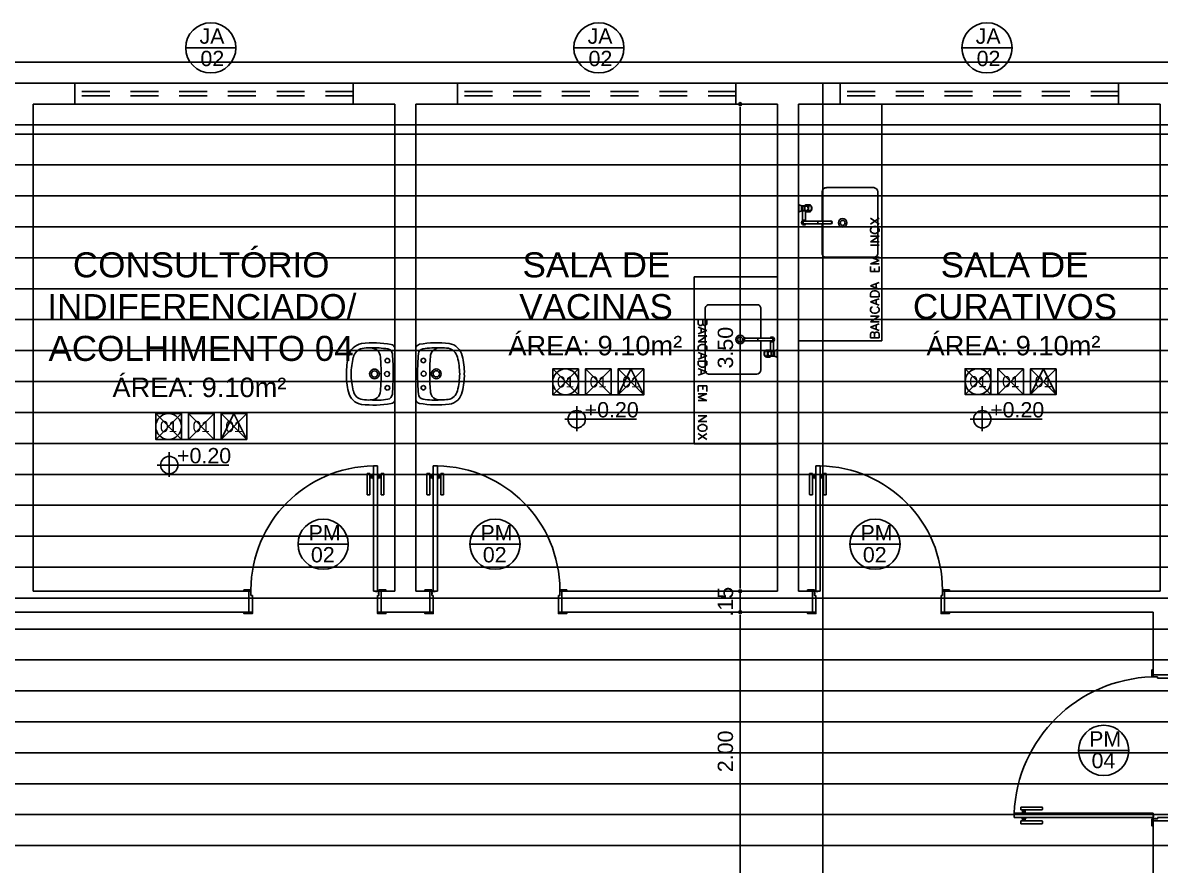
# Model space of a CAD drawing. Header units: millimetres. Extents: x 2125 to 3408, y 1171 to 1686.
# Drawn here: x 3386.1 to 3394.27, y 1529.41 to 1535.47 of the extents above; entities that cross this region are included whole.
import ezdxf
from ezdxf.enums import TextEntityAlignment as Align

# ---------------------------------------------------------------- set-up
doc = ezdxf.new("R2010")
doc.units = ezdxf.units.MM
doc.linetypes.add('CONTORNO_QUADRO_T', pattern=[0.35, 0.2, -0.15])
for name, color, linetype in [('APCOZ', 7, 'Continuous'), ('APCOZ-I', 251, 'Continuous'), ('at_Entity', 7, 'Continuous'), ('cobertura', 1, 'Continuous'), ('cotas', 7, 'Continuous'), ('ESQUADRIA', 3, 'Continuous'), ('ESQUADRIAS', 7, 'Continuous'), ('Esquadrias portas', 7, 'Continuous'), ('JANELA2', 1, 'Continuous'), ('Layout_Equipamentos', 7, 'Continuous'), ('PAREDE', 4, 'Continuous'), ('PAREDES', 4, 'Continuous'), ('RUFO', 3, 'Continuous'), ('TEXTO01', 7, 'Continuous'), ('TEXTO02', 3, 'Continuous'), ('TEXTO03', 2, 'Continuous'), ('TEXTO_ESP_FORRO', 62, 'Continuous'), ('TEXTO_ESP_PAREDES', 10, 'Continuous'), ('TEXTO_ESP_PISO', 150, 'Continuous')]:
    doc.layers.add(name, color=color, linetype=linetype)
doc.styles.add('ARIAL', font='sanss___.ttf')
doc.styles.add('ROMANS', font='arial.ttf')
doc.styles.add('TEXTO1', font='swissko.ttf', dxfattribs={"width": 0.6, "height": 0.1})
doc.dimstyles.new('ESCALA75', dxfattribs={"dimtxt": 0.11, "dimasz": 0.02, "dimexe": 0.02, "dimexo": 0.04, "dimgap": 0.05, "dimtad": 1, "dimzin": 4, "dimdsep": 46, "dimtxsty": 'ROMANS', "dimblk1": 'PPC', "dimblk2": 'PPC', "dimsah": 1, "dimcen": 0.02, "dimclrd": 7, "dimclre": 7, "dimclrt": 3, "dimazin": 1, "dimtfac": 1, "dimtix": 1, "dimtmove": 0, "dimatfit": 3, "dimldrblk": 'PPC', "dimfxl": 0, "dimtolj": 1, "dimtzin": 12, "dimarcsym": 0})
pattern_1 = [(0, (1004.02428, 690.56013), (7e-17, 0.22225), [])]

# ---------------------------------------------------------------- blocks, each defined once
blk = doc.blocks.new('P90_02')
at = {"layer": 'ESQUADRIAS', "color": 3, "linetype": 'Continuous'}
for p, q in [((-0.02, 0.7698), (-0.02, 0.9215)), ((0, 0.9215), (0, 0.7698)), ((0.023, 0.88), (0.023, 0.92)), ((0.057, 0.88), (0.057, 0.92)), ((0.08, 0.9215), (0.08, 0.7698)), ((0.1, 0.7698), (0.1, 0.9215)), ((-0.0035, 0.7668), (-0.0175, 0.7668)), ((0.0835, 0.7668), (0.0975, 0.7668))]:
    blk.add_line(p, q, dxfattribs=at)
at = {"layer": 'ESQUADRIAS', "color": 3}
for p, q in [((0, 0.9215), (-0.02, 0.9215)), ((0, 0.91), (0.023, 0.91)), ((0, 0.9), (0.023, 0.9)), ((0.023, 0.92), (0.025, 0.92)), ((0.057, 0.92), (0.055, 0.92)), ((0.08, 0.91), (0.057, 0.91)), ((0.08, 0.9), (0.057, 0.9)), ((0.08, 0.9215), (0.1, 0.9215)), ((0, 0.89), (0.023, 0.89)), ((0.023, 0.88), (0.025, 0.88)), ((0.057, 0.88), (0.055, 0.88)), ((0.08, 0.89), (0.057, 0.89))]:
    blk.add_line(p, q, dxfattribs=at)
at = {"layer": 'ESQUADRIAS', "color": 2}
for p, q in [((0.025, 0.075), (0.025, 0.975)), ((0.025, 0.975), (0.055, 0.975)), ((0.055, 0.975), (0.055, 0.075)), ((0.055, 0.075), (0.025, 0.075))]:
    blk.add_line(p, q, dxfattribs=at)
at = {"layer": 'ESQUADRIAS'}
for p, q in [((0.0165, 0.0585), (0.0165, 0.0615)), ((0.0315, 0.0735), (0.0285, 0.0735))]:
    blk.add_line(p, q, dxfattribs=at)
at = {"layer": 'ESQUADRIAS', "color": 3}
for points in [[(0.015, 0.085), (-0.035, 0.085), (-0.035, 0.075), (0.015, 0.075)], [(0.985, 0.085), (0.935, 0.085), (0.935, 0.075), (0.985, 0.075)], [(0.025, -0.075), (0, -0.075), (-0.035, -0.075), (-0.035, -0.085), (0.025, -0.085)], [(0.985, -0.075), (0.925, -0.075), (0.925, -0.085), (0.985, -0.085)]]:
    blk.add_lwpolyline(points, close=True, dxfattribs=at)
at = {"layer": 'ESQUADRIAS', "color": 2}
for points in [[(0.025, 0.045), (0.015, 0.045), (0.015, 0.075), (0, 0.075), (0, -0.075), (0.025, -0.075)], [(0.925, 0.045), (0.935, 0.045), (0.935, 0.075), (0.95, 0.075), (0.95, -0.075), (0.925, -0.075)]]:
    blk.add_lwpolyline(points, close=True, dxfattribs=at)
at = {"layer": 'ESQUADRIAS', "color": 1}
for points in [[(0.016, 0.0705, -0.236068), (0.015, 0.0725), (0.015, 0.07), (0.015, 0.05), (0.016, 0.05)], [(0.0195, 0.074, 0.236068), (0.0175, 0.075), (0.02, 0.075), (0.04, 0.075), (0.04, 0.074)]]:
    blk.add_lwpolyline(points, format="xyb", close=True, dxfattribs=at)
at = {"layer": 'ESQUADRIAS'}
for points in [[(0.0173, 0.0625), (0.0165, 0.0615), (0.016, 0.0615)], [(0.0173, 0.0575), (0.0165, 0.0585), (0.016, 0.0585)], [(0.0173, 0.0596), (0.0175, 0.0596), (0.0175, 0.0575), (0.0173, 0.0575), (0.0173, 0.0625), (0.0175, 0.0625), (0.0175, 0.0604), (0.0173, 0.0604)], [(0.0275, 0.0727), (0.0285, 0.0735), (0.0285, 0.074)], [(0.0304, 0.0727), (0.0304, 0.0725), (0.0325, 0.0725), (0.0325, 0.0727), (0.0275, 0.0727), (0.0275, 0.0725), (0.0296, 0.0725), (0.0296, 0.0727)], [(0.0325, 0.0727), (0.0315, 0.0735), (0.0315, 0.074)]]:
    blk.add_lwpolyline(points, dxfattribs=at)
at = {"layer": 'ESQUADRIAS', "color": 1}
blk.add_circle((0.0175, 0.0725), 0.0025, dxfattribs=at)
at = {"layer": 'ESQUADRIAS'}
blk.add_arc((0.0429, 0.083), 0.8921, 0.12949, 89.22311, dxfattribs=at)
at = {"layer": 'ESQUADRIAS', "color": 3, "linetype": 'Continuous'}
for centre, start, end in [((-0.017, 0.7698), 180, 260.53768), ((-0.003, 0.7698), 260.53768, 360), ((0.083, 0.7698), 180, 279.46232), ((0.097, 0.7698), 279.46232, 0)]:
    blk.add_arc(centre, 0.003, start, end, dxfattribs=at)
blk = doc.blocks.new('new block2')
at = {"layer": 'ESQUADRIAS', "color": 2}
for p, q in [((-0.09, 1.16), (-0.09, 0.16)), ((-0.09, 1.16), (-0.06, 1.16)), ((-0.06, 0.16), (-0.06, 1.16)), ((-0.09, 0.16), (-0.06, 0.16))]:
    blk.add_line(p, q, dxfattribs=at)
at = {"layer": 'ESQUADRIAS', "color": 3, "linetype": 'Continuous'}
for p, q in [((-0.135, 0.9598), (-0.135, 1.1115)), ((-0.115, 1.1115), (-0.115, 0.9598)), ((-0.092, 1.07), (-0.092, 1.11)), ((-0.058, 1.07), (-0.058, 1.11)), ((-0.035, 1.1115), (-0.035, 0.9598)), ((-0.015, 0.9598), (-0.015, 1.1115)), ((-0.1185, 0.9568), (-0.1325, 0.9568)), ((-0.0315, 0.9568), (-0.0175, 0.9568))]:
    blk.add_line(p, q, dxfattribs=at)
at = {"layer": 'ESQUADRIAS', "color": 3}
for p, q in [((-0.115, 1.1115), (-0.135, 1.1115)), ((-0.115, 1.1), (-0.092, 1.1)), ((-0.115, 1.09), (-0.092, 1.09)), ((-0.115, 1.08), (-0.092, 1.08)), ((-0.092, 1.11), (-0.09, 1.11)), ((-0.092, 1.07), (-0.09, 1.07)), ((-0.058, 1.11), (-0.06, 1.11)), ((-0.058, 1.07), (-0.06, 1.07)), ((-0.035, 1.1), (-0.058, 1.1)), ((-0.035, 1.09), (-0.058, 1.09)), ((-0.035, 1.08), (-0.058, 1.08)), ((-0.035, 1.1115), (-0.015, 1.1115))]:
    blk.add_line(p, q, dxfattribs=at)
at = {"layer": 'ESQUADRIAS'}
for p, q in [((-0.0665, 0.1585), (-0.0635, 0.1585)), ((-0.0515, 0.1435), (-0.0515, 0.1465))]:
    blk.add_line(p, q, dxfattribs=at)
at = {"layer": 'ESQUADRIAS', "color": 3}
for points in [[(-1.12, 0.17), (-1.07, 0.17), (-1.07, 0.16), (-1.12, 0.16)], [(-0.05, 0.17), (0, 0.17), (0, 0.16), (-0.05, 0.16)], [(-1.12, 0.01), (-1.06, 0.01), (-1.06, 0), (-1.12, 0)], [(-0.06, 0.01), (-0.035, 0.01), (0, 0.01), (0, 0), (-0.06, 0)]]:
    blk.add_lwpolyline(points, close=True, dxfattribs=at)
at = {"layer": 'ESQUADRIAS', "color": 2}
for points in [[(-1.06, 0.13), (-1.07, 0.13), (-1.07, 0.16), (-1.085, 0.16), (-1.085, 0.01), (-1.06, 0.01)], [(-0.06, 0.13), (-0.05, 0.13), (-0.05, 0.16), (-0.035, 0.16), (-0.035, 0.01), (-0.06, 0.01)]]:
    blk.add_lwpolyline(points, close=True, dxfattribs=at)
at = {"layer": 'ESQUADRIAS', "color": 1}
for points in [[(-0.0545, 0.159, -0.236068), (-0.0525, 0.16), (-0.055, 0.16), (-0.075, 0.16), (-0.075, 0.159)], [(-0.051, 0.1555, 0.236068), (-0.05, 0.1575), (-0.05, 0.155), (-0.05, 0.135), (-0.051, 0.135)]]:
    blk.add_lwpolyline(points, format="xyb", close=True, dxfattribs=at)
at = {"layer": 'ESQUADRIAS'}
for points in [[(-0.0675, 0.1577), (-0.0665, 0.1585), (-0.0665, 0.159)], [(-0.0654, 0.1577), (-0.0654, 0.1575), (-0.0675, 0.1575), (-0.0675, 0.1577), (-0.0625, 0.1577), (-0.0625, 0.1575), (-0.0646, 0.1575), (-0.0646, 0.1577)], [(-0.0625, 0.1577), (-0.0635, 0.1585), (-0.0635, 0.159)], [(-0.0523, 0.1446), (-0.0525, 0.1446), (-0.0525, 0.1425), (-0.0523, 0.1425), (-0.0523, 0.1475), (-0.0525, 0.1475), (-0.0525, 0.1454), (-0.0523, 0.1454)], [(-0.0523, 0.1475), (-0.0515, 0.1465), (-0.051, 0.1465)], [(-0.0523, 0.1425), (-0.0515, 0.1435), (-0.051, 0.1435)]]:
    blk.add_lwpolyline(points, dxfattribs=at)
at = {"layer": 'ESQUADRIAS', "color": 1}
blk.add_circle((-0.0525, 0.1575), 0.0025, dxfattribs=at)
at = {"layer": 'ESQUADRIAS', "color": 3, "linetype": 'Continuous'}
for centre, start, end in [((-0.132, 0.9598), 180, 260.53768), ((-0.118, 0.9598), 260.53768, 360), ((-0.032, 0.9598), 180, 279.46232), ((-0.018, 0.9598), 279.46232, 0)]:
    blk.add_arc(centre, 0.003, start, end, dxfattribs=at)
at = {"layer": 'Esquadrias portas'}
blk.add_arc((-0.0469, 0.1373), 1.0236, 92.41211, 178.17437, dxfattribs=at)
blk = doc.blocks.new('PPC')
at = {"color": 2}
blk.add_circle((0, 0), 0.5, dxfattribs=at)
blk = doc.blocks.new('*D1229')
at = {"layer": 'cotas', "color": 7, "lineweight": -2, "transparency": 16777216}
for p, q in [((3391.5191, 1531.231), (3391.2329, 1531.231)), ((3391.2529, 1529.251), (3391.2529, 1531.211)), ((3391.5529, 1529.231), (3391.2329, 1529.231))]:
    blk.add_line(p, q, dxfattribs=at)
at = {"layer": 'DEFPOINTS', "color": 0, "transparency": 16777216}
for p in [(3391.2529, 1531.231), (3391.5591, 1531.231), (3391.7289, 1529.231)]:
    blk.add_point(p, dxfattribs=at)
at = {"layer": 'cotas', "color": 7, "lineweight": -2, "transparency": 16777216, "xscale": 0.02, "yscale": 0.02, "zscale": 0.02}
for p, rotation in [((3391.2529, 1531.231), 90), ((3391.2529, 1529.231), 270)]:
    blk.add_blockref('PPC', p, dxfattribs=dict(at, rotation=rotation))
at = {"layer": 'cotas', "color": 3, "transparency": 16777216, "insert": (3391.1467, 1530.231), "char_height": 0.11, "attachment_point": 5, "rotation": 90, "style": 'ROMANS'}
blk.add_mtext('\\A1;2.00', dxfattribs=at)
blk = doc.blocks.new('*D1230')
at = {"layer": 'cotas', "color": 7, "lineweight": -2, "transparency": 16777216}
for p, q in [((3391.4814, 1531.381), (3391.2329, 1531.381)), ((3391.2529, 1531.401), (3391.2529, 1531.421)), ((3391.2529, 1531.231), (3391.2529, 1531.381)), ((3391.5191, 1531.231), (3391.2329, 1531.231)), ((3391.2529, 1531.211), (3391.2529, 1531.191))]:
    blk.add_line(p, q, dxfattribs=at)
at = {"layer": 'DEFPOINTS', "color": 0, "transparency": 16777216}
for p in [(3391.2529, 1531.381), (3391.5214, 1531.381), (3391.5591, 1531.231)]:
    blk.add_point(p, dxfattribs=at)
at = {"layer": 'cotas', "color": 7, "lineweight": -2, "transparency": 16777216, "xscale": 0.02, "yscale": 0.02, "zscale": 0.02}
for p, rotation in [((3391.2529, 1531.381), 270), ((3391.2529, 1531.231), 90)]:
    blk.add_blockref('PPC', p, dxfattribs=dict(at, rotation=rotation))
at = {"layer": 'cotas', "color": 3, "transparency": 16777216, "insert": (3391.1467, 1531.306), "char_height": 0.11, "attachment_point": 5, "rotation": 90, "style": 'ROMANS'}
blk.add_mtext('\\A1;.15', dxfattribs=at)
blk = doc.blocks.new('*D1231')
at = {"layer": 'cotas', "color": 7, "lineweight": -2, "transparency": 16777216}
for p, q in [((3391.4814, 1534.881), (3391.2329, 1534.881)), ((3391.2529, 1531.401), (3391.2529, 1534.861)), ((3391.4814, 1531.381), (3391.2329, 1531.381))]:
    blk.add_line(p, q, dxfattribs=at)
at = {"layer": 'DEFPOINTS', "color": 0, "transparency": 16777216}
for p in [(3391.2529, 1534.881), (3391.5214, 1534.881), (3391.5214, 1531.381)]:
    blk.add_point(p, dxfattribs=at)
at = {"layer": 'cotas', "color": 7, "lineweight": -2, "transparency": 16777216, "xscale": 0.02, "yscale": 0.02, "zscale": 0.02}
for p, rotation in [((3391.2529, 1534.881), 90), ((3391.2529, 1531.381), 270)]:
    blk.add_blockref('PPC', p, dxfattribs=dict(at, rotation=rotation))
at = {"layer": 'cotas', "color": 3, "transparency": 16777216, "insert": (3391.1467, 1533.131), "char_height": 0.11, "attachment_point": 5, "rotation": 90, "style": 'ROMANS'}
blk.add_mtext('\\A1;3.50', dxfattribs=at)
blk = doc.blocks.new('new block12')
at = {"layer": 'at_Entity', "color": 0}
for p, q in [((-0.1904, 0), (0, 0)), ((-0.1143, 0.055), (-0.1079, 0.0656)), ((-0.1079, 0.0423), (-0.1143, 0.055)), ((-0.1079, 0.0656), (-0.0973, 0.0719)), ((-0.0973, 0.036), (-0.1079, 0.0423)), ((-0.0973, 0.0719), (-0.0846, 0.0656)), ((-0.0846, 0.0423), (-0.0973, 0.036)), ((-0.0846, 0.0656), (-0.0804, 0.055)), ((-0.0804, 0.055), (-0.0846, 0.0423)), ((-0.0635, 0), (0.1248, 0)), ((0, 0), (0.1926, 0)), ((0.0825, 0.055), (0.0868, 0.0656)), ((0.0868, 0.0423), (0.0825, 0.055)), ((0.0868, 0.0656), (0.0995, 0.0719)), ((0.0995, 0.036), (0.0868, 0.0423)), ((0.0995, 0.0719), (0.11, 0.0656)), ((0.11, 0.0423), (0.0995, 0.036)), ((0.11, 0.0656), (0.1164, 0.055)), ((0.1164, 0.055), (0.11, 0.0423))]:
    blk.add_line(p, q, dxfattribs=at)
for centre, radius, start, end in [((-0.1037, 0.2192), 0.1175, 102.51398, 169.94425), ((-0.0119, -0.1249), 0.4735, 88.69805, 104.42194), ((0.0099, -0.1255), 0.4741, 75.63679, 91.34148), ((0.1075, 0.2249), 0.1107, 7.71962, 79.59246), ((-0.1021, 0.2163), 0.0847, 102.94607, 167.28087), ((0.0138, -0.2613), 0.5766, 91.35244, 103.5038), ((-0.0133, -0.2572), 0.5725, 76.4579, 88.69664), ((0.1052, 0.222), 0.0784, 8.41938, 78.38368), ((0.5296, 0.1532), 0.7539, 173.41338, 189.69292), ((0.4249, 0.1494), 0.6136, 177.32306, 189.24154), ((0.1228, 0.188), 0.311, 171.32208, 181.82646), ((-0.1166, 0.1739), 0.0716, 176.60246, 219.59969), ((-0.0011, 0.1471), 0.0349, 150.00315, 209.99685), ((-0.0011, 0.1471), 0.0349, 90, 149.99293), ((-0.0011, 0.1471), 0.0222, 90, 180), ((-0.0011, 0.1471), 0.0349, 29.99676, 89.99928), ((-0.0011, 0.1471), 0.0222, 360, 90), ((-0.0011, 0.1471), 0.0349, 330.00315, 29.99685), ((0.1078, 0.1732), 0.0781, 324.65246, 2.83944), ((-0.2623, 0.1317), 0.4504, 349.78202, 5.79718), ((-0.1329, 0.1882), 0.3189, 357.99462, 8.16964), ((-0.5309, 0.1535), 0.7531, 350.27914, 6.57653), ((-0.1209, 0.1714), 0.0667, 220.34381, 269.44866), ((0.0021, 1.5743), 1.4748, 265.18956, 269.93912), ((-0.0011, 0.1471), 0.0349, 209.99676, 269.99928), ((-0.0011, 0.1471), 0.0222, 180, 270), ((-0.0011, 0.1471), 0.0222, 270.00968, 360), ((-0.0011, 0.1471), 0.0349, 270, 329.99293), ((-0.001, 1.4521), 1.3526, 270.02076, 275.09507), ((0.1226, 0.1679), 0.0631, 266.77318, 320.7547), ((-0.1647, 0.0446), 0.0522, 200.54167, 238.93005), ((-0.1427, 0.0567), 0.0385, 188.75581, 265.61268), ((-0.0074, 1.7284), 1.7156, 265.3753, 270.21026), ((-0.0011, 0.0561), 0.018, 150.01278, 209.98722), ((-0.0011, 0.0561), 0.018, 90, 150.03984), ((-0.0011, 0.0561), 0.018, 210.01908, 270.03665), ((-0.001, 0.0561), 0.018, 30.01908, 90.03665), ((-0.0011, 0.0561), 0.018, 270, 330.03984), ((-0.0011, 1.8918), 1.879, 270, 274.41438), ((-0.0011, 0.0561), 0.018, 330.01278, 29.98722), ((0.1414, 0.0585), 0.0402, 273.11398, 350.39284), ((0.1736, 0.034), 0.0386, 297.86727, 348.56925)]:
    blk.add_arc(centre, radius, start, end, dxfattribs=at)
blk = doc.blocks.new('Esp_Pis_Par_For_Esc100')
at = {"layer": 'DEFPOINTS'}
for p, q in [((0, 0.37), (0.37, 0)), ((0.37, 0.37), (0, 0)), ((0.47, 0.37), (0.84, 0)), ((0.84, 0.37), (0.47, 0)), ((0.94, 0.37), (1.31, 0)), ((1.31, 0.37), (0.94, 0)), ((0.47, 0), (0.37, 0)), ((0.94, 0), (0.84, 0))]:
    blk.add_line(p, q, dxfattribs=at)
for points in [[(0.37, 0.37), (0.37, 0), (0, 0), (0, 0.37)], [(1.31, 0.37), (1.31, 0), (0.94, 0), (0.94, 0.37)]]:
    blk.add_lwpolyline(points, close=True, dxfattribs=at)
at = {"layer": 'TEXTO_ESP_FORRO'}
blk.add_lwpolyline([(0.94, 0), (1.125, 0.37), (1.31, 0)], close=True, dxfattribs=at)
at = {"layer": 'TEXTO_ESP_PAREDES'}
blk.add_lwpolyline([(0.84, 0.37), (0.84, 0), (0.47, 0), (0.47, 0.37)], close=True, dxfattribs=at)
at = {"layer": 'TEXTO_ESP_PISO'}
blk.add_circle((0.185, 0.185), 0.185, dxfattribs=at)
at = {"layer": 'TEXTO_ESP_FORRO', "color": 3, "linetype": 'ByBlock', "style": 'ARIAL', "text_generation_flag": 6}
blk.add_attdef('FOR', text='', height=0.16, rotation=180, dxfattribs=at).set_placement((1.125, 0.185), align=Align.MIDDLE_CENTER)
at = {"layer": 'TEXTO_ESP_PAREDES', "color": 3, "linetype": 'ByBlock', "ltscale": 0.0001, "style": 'ARIAL', "text_generation_flag": 6}
blk.add_attdef('PAR', text='', height=0.16, rotation=180, dxfattribs=at).set_placement((0.655, 0.185), align=Align.MIDDLE_CENTER)
at = {"layer": 'TEXTO_ESP_PISO', "color": 3, "linetype": 'ByBlock', "style": 'ARIAL', "text_generation_flag": 6}
blk.add_attdef('PIS', text='', height=0.16, rotation=180, dxfattribs=at).set_placement((0.185, 0.185), align=Align.MIDDLE_CENTER)
blk = doc.blocks.new('new block25')
blk.add_line((0, 0), (-0.5989, 0))
at = {"layer": 'APCOZ'}
for p, q in [((-0.0548, -0.4411), (-0.2258, -0.4411)), ((-0.0548, -0.4611), (-0.2258, -0.4611)), ((-0.0507, -0.4651), (-0.0507, -0.5299)), ((-0.0307, -0.4651), (-0.0307, -0.535)), ((-0.0798, -0.5276), (-0.0582, -0.5276)), ((-0.0215, -0.5702), (-0.0457, -0.5702)), ((-0.0215, -0.535), (-0.0307, -0.535)), ((-0.0215, -0.535), (0, -0.5242)), ((-0.0215, -0.5702), (0, -0.5809)), ((-0.0798, -0.5776), (-0.0582, -0.5776))]:
    blk.add_line(p, q, dxfattribs=at)
at = {"layer": 'APCOZ', "linetype": 'Continuous'}
for points in [[(-0.0802, -0.5276, 0), (-0.0834, -0.5281, 0), (-0.0865, -0.5294, 0), (-0.0893, -0.5315, 0), (-0.0918, -0.5343, 0), (-0.094, -0.5377, 0), (-0.0956, -0.5416, 0), (-0.0968, -0.5458, 0), (-0.0973, -0.5503, 0), (-0.0973, -0.5548, 0), (-0.0968, -0.5593, 0), (-0.0956, -0.5635, 0), (-0.094, -0.5674, 0), (-0.0918, -0.5708, 0), (-0.0893, -0.5736, 0), (-0.0865, -0.5757, 0), (-0.0834, -0.577, 0), (-0.0802, -0.5776, 0)], [(-0.0507, -0.5299, 0), (-0.0522, -0.5291, 0), (-0.0536, -0.5284, 0), (-0.0551, -0.5279, 0), (-0.0566, -0.5277, 0), (-0.0582, -0.5276, 0)], [(-0.0582, -0.5776, 0), (-0.0554, -0.5773, 0), (-0.0527, -0.5763, 0), (-0.0501, -0.5748, 0), (-0.0478, -0.5727, 0), (-0.0457, -0.5702, 0)]]:
    blk.add_polyline3d(points, dxfattribs=at)
at = {"layer": 'APCOZ'}
for centre, radius, start, end in [((-0.2307, -0.4511), 0.0112, 63.72082, 296.27918), ((-0.0407, -0.4511), 0.0173, 125.4187, 144.58128), ((-0.0407, -0.4511), 0.0173, 215.41872, 234.5813), ((-0.0407, -0.4511), 0.0173, 54.5813, 125.4187), ((-0.0407, -0.4511), 0.0173, 305.4187, 54.5813)]:
    blk.add_arc(centre, radius, start, end, dxfattribs=at)
at = {"layer": 'APCOZ-I'}
for p, q in [((-0.0371, -0.4411), (-0.0548, -0.4411)), ((-0.0371, -0.4611), (-0.0548, -0.4611)), ((-0.066, -0.5369), (-0.0446, -0.5369)), ((-0.066, -0.5682), (-0.0446, -0.5682)), ((-0.0307, -0.535), (-0.0457, -0.535)), ((-0.0215, -0.5702), (-0.0215, -0.535))]:
    blk.add_line(p, q, dxfattribs=at)
at = {"layer": 'APCOZ-I', "linetype": 'Continuous'}
for points in [[(-0.0834, -0.572, 0), (-0.0812, -0.5716, 0), (-0.0792, -0.5705, 0), (-0.0773, -0.5685, 0), (-0.0756, -0.566, 0), (-0.0743, -0.5629, 0), (-0.0734, -0.5593, 0), (-0.0728, -0.5555, 0), (-0.0727, -0.5516, 0), (-0.073, -0.5477, 0), (-0.0738, -0.544, 0), (-0.0749, -0.5406, 0), (-0.0764, -0.5378, 0), (-0.0782, -0.5355, 0), (-0.0802, -0.534, 0), (-0.0823, -0.5332, 0), (-0.0845, -0.5332, 0), (-0.0866, -0.534, 0), (-0.0886, -0.5355, 0), (-0.0903, -0.5378, 0), (-0.0918, -0.5406, 0), (-0.093, -0.544, 0), (-0.0937, -0.5477, 0), (-0.0941, -0.5516, 0), (-0.0939, -0.5555, 0), (-0.0934, -0.5593, 0), (-0.0925, -0.5629, 0), (-0.0911, -0.566, 0), (-0.0895, -0.5685, 0), (-0.0876, -0.5705, 0), (-0.0855, -0.5716, 0), (-0.0834, -0.572, 0)], [(-0.0802, -0.5776, 0), (-0.0772, -0.5773, 0), (-0.0742, -0.5763, 0), (-0.0714, -0.5746, 0), (-0.0688, -0.5722, 0), (-0.0666, -0.5692, 0)], [(-0.0666, -0.5359, 0), (-0.0688, -0.533, 0), (-0.0712, -0.5307, 0), (-0.0739, -0.529, 0), (-0.0768, -0.5279, 0), (-0.0798, -0.5276, 0)], [(-0.0457, -0.535, 0), (-0.0466, -0.5338, 0), (-0.0475, -0.5326, 0), (-0.0486, -0.5316, 0), (-0.0496, -0.5307, 0), (-0.0507, -0.5299, 0)], [(-0.0449, -0.5361, 0), (-0.045, -0.5359, 0), (-0.0452, -0.5357, 0), (-0.0453, -0.5354, 0), (-0.0455, -0.5352, 0), (-0.0457, -0.535, 0)], [(-0.0457, -0.5702, 0), (-0.0455, -0.5699, 0), (-0.0453, -0.5697, 0), (-0.0452, -0.5695, 0), (-0.045, -0.5692, 0), (-0.0449, -0.569, 0)]]:
    blk.add_polyline3d(points, dxfattribs=at)
at = {"layer": 'APCOZ-I'}
for centre, radius, start, end in [((-0.2307, -0.4511), 0.01, 90, 270), ((-0.1643, -0.4511), 0.0233, 334.55551, 25.44449), ((-0.0407, -0.4511), 0.0173, 234.5813, 305.4187), ((-0.0407, -0.4511), 0.0126, 232.25181, 127.74819), ((-0.0582, -0.4511), 0.0233, 334.55551, 25.44449), ((-0.0364, -0.5526), 0.0335, 153.97489, 206.02511), ((-0.0683, -0.537), 0.002, 333.97489, 32.15591), ((-0.0683, -0.5681), 0.002, 327.84409, 26.02511), ((0.0082, -0.5526), 0.0549, 164.31395, 195.68605), ((-0.0466, -0.5372), 0.002, 344.31395, 31.56748), ((-0.0466, -0.5679), 0.002, 328.43251, 15.68606), ((0.0495, -0.5526), 0.0816, 167.53823, 192.46177), ((0.2752, -0.5526), 0.2786, 174.37523, 185.62477)]:
    blk.add_arc(centre, radius, start, end, dxfattribs=at)
at = {"layer": 'at_Entity', "color": 0}
for p, q in [((-0.5989, -1.2), (-0.5989, 0)), ((-0.5206, -0.671), (-0.5206, -0.2308)), ((-0.4909, -0.2012), (-0.1502, -0.2012)), ((-0.1206, -0.4411), (-0.1206, -0.2308)), ((-0.57, -0.3361), (-0.57, -0.3085)), ((-0.57, -0.3085), (-0.5086, -0.3085)), ((-0.5383, -0.3361), (-0.5383, -0.3085)), ((-0.5086, -0.3085), (-0.5086, -0.3361)), ((-0.5679, -0.3445), (-0.57, -0.3361)), ((-0.57, -0.3636), (-0.5086, -0.3868)), ((-0.5086, -0.3868), (-0.57, -0.4101)), ((-0.5637, -0.3488), (-0.5679, -0.3445)), ((-0.5594, -0.3509), (-0.5637, -0.3488)), ((-0.5488, -0.3509), (-0.5594, -0.3509)), ((-0.5446, -0.3488), (-0.5488, -0.3509)), ((-0.5488, -0.372), (-0.5488, -0.4017)), ((-0.5404, -0.3445), (-0.5446, -0.3488)), ((-0.5383, -0.3361), (-0.5404, -0.3445)), ((-0.534, -0.3445), (-0.5383, -0.3361)), ((-0.5319, -0.3488), (-0.534, -0.3445)), ((-0.5256, -0.3509), (-0.5319, -0.3488)), ((-0.5192, -0.3509), (-0.5256, -0.3509)), ((-0.515, -0.3488), (-0.5192, -0.3509)), ((-0.5107, -0.3445), (-0.515, -0.3488)), ((-0.5086, -0.3361), (-0.5107, -0.3445)), ((-0.57, -0.4249), (-0.5086, -0.4249)), ((-0.5086, -0.4249), (-0.57, -0.4673)), ((-0.57, -0.4673), (-0.5086, -0.4673)), ((-0.5467, -0.4884), (-0.5552, -0.4905)), ((-0.5319, -0.4884), (-0.5467, -0.4884)), ((-0.5234, -0.4905), (-0.5319, -0.4884)), ((-0.1206, -0.671), (-0.1206, -0.4611)), ((-0.5679, -0.499), (-0.57, -0.5053)), ((-0.57, -0.5053), (-0.57, -0.518)), ((-0.57, -0.518), (-0.5679, -0.5244)), ((-0.57, -0.5455), (-0.5086, -0.5688)), ((-0.5086, -0.5688), (-0.57, -0.5921)), ((-0.5615, -0.4948), (-0.5679, -0.499)), ((-0.5679, -0.5244), (-0.5615, -0.5307)), ((-0.5552, -0.4905), (-0.5615, -0.4948)), ((-0.5615, -0.5307), (-0.5552, -0.5328)), ((-0.5488, -0.554), (-0.5488, -0.5836)), ((-0.5171, -0.4948), (-0.5234, -0.4905)), ((-0.5234, -0.5328), (-0.5171, -0.5307)), ((-0.5107, -0.499), (-0.5171, -0.4948)), ((-0.5171, -0.5307), (-0.5107, -0.5244)), ((-0.5086, -0.5053), (-0.5107, -0.499)), ((-0.5107, -0.5244), (-0.5086, -0.518)), ((-0.5086, -0.518), (-0.5086, -0.5053)), ((-0.57, -0.6069), (-0.5086, -0.6069)), ((-0.57, -0.6281), (-0.57, -0.6069)), ((-0.5679, -0.6365), (-0.57, -0.6281)), ((-0.5615, -0.6429), (-0.5679, -0.6365)), ((-0.5552, -0.645), (-0.5615, -0.6429)), ((-0.5467, -0.6492), (-0.5552, -0.645)), ((-0.5319, -0.6492), (-0.5467, -0.6492)), ((-0.5234, -0.645), (-0.5319, -0.6492)), ((-0.5171, -0.6429), (-0.5234, -0.645)), ((-0.5107, -0.6365), (-0.5171, -0.6429)), ((-0.5086, -0.6281), (-0.5107, -0.6365)), ((-0.5086, -0.6069), (-0.5086, -0.6281)), ((-0.57, -0.6598), (-0.5086, -0.6852)), ((-0.5086, -0.6852), (-0.57, -0.7085)), ((-0.5488, -0.6704), (-0.5488, -0.7)), ((-0.4909, -0.7006), (-0.1502, -0.7006)), ((-0.57, -0.7847), (-0.5086, -0.7847)), ((-0.57, -0.7847), (-0.57, -0.8249)), ((-0.5383, -0.7847), (-0.5383, -0.8101)), ((-0.5086, -0.7847), (-0.5086, -0.8249)), ((-0.57, -0.8418), (-0.5086, -0.8418)), ((-0.5086, -0.8418), (-0.57, -0.8651)), ((-0.57, -0.8651), (-0.5086, -0.8905)), ((-0.5086, -0.8905), (-0.57, -0.8905)), ((-0.5086, -0.9751), (-0.57, -0.9751)), ((-0.57, -1.0005), (-0.5086, -1.0005)), ((-0.5086, -1.0005), (-0.57, -1.0407)), ((-0.57, -1.0407), (-0.5086, -1.0407)), ((-0.5467, -1.0619), (-0.5552, -1.0661)), ((-0.5319, -1.0619), (-0.5467, -1.0619)), ((-0.5234, -1.0661), (-0.5319, -1.0619)), ((-0.5679, -1.0746), (-0.57, -1.0809)), ((-0.57, -1.0809), (-0.57, -1.0915)), ((-0.57, -1.0915), (-0.5679, -1.0978)), ((-0.5086, -1.1275), (-0.57, -1.1698)), ((-0.5086, -1.1698), (-0.57, -1.1275)), ((-0.5615, -1.0682), (-0.5679, -1.0746)), ((-0.5679, -1.0978), (-0.5615, -1.1042)), ((-0.5552, -1.0661), (-0.5615, -1.0682)), ((-0.5615, -1.1042), (-0.5552, -1.1063)), ((-0.5552, -1.1063), (-0.5467, -1.1105)), ((-0.5467, -1.1105), (-0.5319, -1.1105)), ((-0.5319, -1.1105), (-0.5234, -1.1063)), ((-0.5171, -1.0682), (-0.5234, -1.0661)), ((-0.5234, -1.1063), (-0.5171, -1.1042)), ((-0.5107, -1.0746), (-0.5171, -1.0682)), ((-0.5171, -1.1042), (-0.5107, -1.0978)), ((-0.5086, -1.0809), (-0.5107, -1.0746)), ((-0.5107, -1.0978), (-0.5086, -1.0915)), ((-0.5086, -1.0915), (-0.5086, -1.0809)), ((0, -1.2), (-0.5989, -1.2))]:
    blk.add_line(p, q, dxfattribs=at)
for centre, radius, start, end in [((-0.4917, -0.2301), 0.0289, 88.51608, 181.48392), ((-0.1478, -0.2284), 0.0273, 354.97241, 95.02759), ((-0.2698, -0.4519), 0.0307, 90, 180), ((-0.2698, -0.4519), 0.0307, 180, 270), ((-0.2698, -0.4519), 0.018, 90, 180), ((-0.2698, -0.4519), 0.018, 180, 270), ((-0.2698, -0.4519), 0.0307, 360, 90), ((-0.2698, -0.4519), 0.018, 360, 90), ((-0.2698, -0.4519), 0.018, 270, 0), ((-0.2698, -0.4519), 0.0307, 270, 0), ((-0.4917, -0.6717), 0.0289, 178.51591, 271.48409), ((-0.1513, -0.6699), 0.0307, 270, 0)]:
    blk.add_arc(centre, radius, start, end, dxfattribs=at)
blk = doc.blocks.new('new block16')
at = {"layer": 'APCOZ'}
for p, q in [((-0.5794, 0.9688), (-0.601, 0.9796)), ((-0.5794, 0.9336), (-0.601, 0.9228)), ((-0.5794, 0.9688), (-0.5553, 0.9688)), ((-0.5794, 0.9336), (-0.5702, 0.9336)), ((-0.5702, 0.8638), (-0.5702, 0.9336)), ((-0.5502, 0.8638), (-0.5502, 0.9285)), ((-0.5212, 0.9762), (-0.5428, 0.9762)), ((-0.5212, 0.9262), (-0.5428, 0.9262)), ((-0.5462, 0.8597), (-0.3752, 0.8597)), ((-0.5462, 0.8397), (-0.3752, 0.8397))]:
    blk.add_line(p, q, dxfattribs=at)
at = {"layer": 'APCOZ', "linetype": 'Continuous'}
for points in [[(-0.5428, 0.9762, 0), (-0.5456, 0.9759, 0), (-0.5483, 0.975, 0), (-0.5508, 0.9734, 0), (-0.5532, 0.9714, 0), (-0.5553, 0.9688, 0)], [(-0.5502, 0.9285, 0), (-0.5488, 0.9277, 0), (-0.5473, 0.927, 0), (-0.5458, 0.9266, 0), (-0.5443, 0.9263, 0), (-0.5428, 0.9262, 0)], [(-0.5207, 0.9262, 0), (-0.5175, 0.9267, 0), (-0.5145, 0.9281, 0), (-0.5117, 0.9302, 0), (-0.5091, 0.933, 0), (-0.507, 0.9363, 0), (-0.5053, 0.9402, 0), (-0.5042, 0.9445, 0), (-0.5036, 0.9489, 0), (-0.5036, 0.9535, 0), (-0.5042, 0.9579, 0), (-0.5053, 0.9622, 0), (-0.507, 0.966, 0), (-0.5091, 0.9694, 0), (-0.5117, 0.9722, 0), (-0.5145, 0.9743, 0), (-0.5175, 0.9757, 0), (-0.5207, 0.9762, 0)]]:
    blk.add_polyline3d(points, dxfattribs=at)
at = {"layer": 'APCOZ'}
for centre, radius, start, end in [((-0.5602, 0.8497), 0.0173, 125.4187, 234.5813), ((-0.5602, 0.8497), 0.0173, 234.5813, 305.4187), ((-0.5602, 0.8497), 0.0173, 35.41872, 54.5813), ((-0.5602, 0.8497), 0.0173, 305.4187, 324.58128), ((-0.3702, 0.8497), 0.0112, 243.72082, 116.27918)]:
    blk.add_arc(centre, radius, start, end, dxfattribs=at)
at = {"layer": 'APCOZ-I'}
for p, q in [((-0.5794, 0.9688), (-0.5794, 0.9336)), ((-0.5702, 0.9336), (-0.5553, 0.9336)), ((-0.5349, 0.9668), (-0.5564, 0.9668)), ((-0.5349, 0.9355), (-0.5564, 0.9355)), ((-0.5638, 0.8597), (-0.5462, 0.8597)), ((-0.5638, 0.8397), (-0.5462, 0.8397)), ((-0.3752, 0.8597), (-0.3702, 0.8597)), ((-0.3752, 0.8397), (-0.3702, 0.8397))]:
    blk.add_line(p, q, dxfattribs=at)
at = {"layer": 'APCOZ-I', "linetype": 'Continuous'}
for points in [[(-0.5553, 0.9688, 0), (-0.5555, 0.9686, 0), (-0.5556, 0.9683, 0), (-0.5558, 0.9681, 0), (-0.5559, 0.9679, 0), (-0.5561, 0.9676, 0)], [(-0.5561, 0.9348, 0), (-0.5559, 0.9345, 0), (-0.5558, 0.9343, 0), (-0.5556, 0.9341, 0), (-0.5555, 0.9338, 0), (-0.5553, 0.9336, 0)], [(-0.5553, 0.9336, 0), (-0.5544, 0.9324, 0), (-0.5534, 0.9313, 0), (-0.5524, 0.9302, 0), (-0.5513, 0.9293, 0), (-0.5502, 0.9285, 0)], [(-0.5207, 0.9762, 0), (-0.5238, 0.9759, 0), (-0.5268, 0.9749, 0), (-0.5296, 0.9732, 0), (-0.5321, 0.9708, 0), (-0.5343, 0.9678, 0)], [(-0.5343, 0.9346, 0), (-0.5322, 0.9317, 0), (-0.5297, 0.9293, 0), (-0.527, 0.9276, 0), (-0.5241, 0.9266, 0), (-0.5212, 0.9262, 0)], [(-0.5176, 0.9707, 0), (-0.5197, 0.9703, 0), (-0.5218, 0.9691, 0), (-0.5237, 0.9672, 0), (-0.5253, 0.9646, 0), (-0.5267, 0.9615, 0), (-0.5276, 0.958, 0), (-0.5281, 0.9541, 0), (-0.5283, 0.9502, 0), (-0.5279, 0.9463, 0), (-0.5272, 0.9426, 0), (-0.526, 0.9393, 0), (-0.5245, 0.9364, 0), (-0.5228, 0.9342, 0), (-0.5208, 0.9326, 0), (-0.5187, 0.9318, 0), (-0.5165, 0.9318, 0), (-0.5144, 0.9326, 0), (-0.5124, 0.9342, 0), (-0.5106, 0.9364, 0), (-0.5091, 0.9393, 0), (-0.508, 0.9426, 0), (-0.5072, 0.9463, 0), (-0.5069, 0.9502, 0), (-0.507, 0.9541, 0), (-0.5076, 0.958, 0), (-0.5085, 0.9615, 0), (-0.5098, 0.9646, 0), (-0.5115, 0.9672, 0), (-0.5134, 0.9691, 0), (-0.5154, 0.9703, 0), (-0.5176, 0.9707, 0)]]:
    blk.add_polyline3d(points, dxfattribs=at)
at = {"layer": 'APCOZ-I'}
for centre, radius, start, end in [((-0.8761, 0.9512), 0.2786, 354.37523, 5.62477), ((-0.6505, 0.9512), 0.0816, 347.53823, 12.46177), ((-0.5544, 0.9666), 0.002, 148.43251, 195.68606), ((-0.5544, 0.9358), 0.002, 164.31395, 211.56748), ((-0.6091, 0.9512), 0.0549, 344.31395, 15.68605), ((-0.5327, 0.9668), 0.002, 147.84409, 206.02511), ((-0.5327, 0.9356), 0.002, 153.97489, 212.15591), ((-0.5645, 0.9512), 0.0335, 333.97489, 26.02511), ((-0.5602, 0.8497), 0.0126, 52.25181, 307.74819), ((-0.5602, 0.8497), 0.0173, 54.5813, 125.4187), ((-0.5428, 0.8497), 0.0233, 154.55551, 205.44449), ((-0.4367, 0.8497), 0.0233, 154.55551, 205.44449), ((-0.3702, 0.8497), 0.01, 270, 90)]:
    blk.add_arc(centre, radius, start, end, dxfattribs=at)
at = {"layer": 'at_Entity', "color": 0}
for p, q in [((0, 0), (0, 1.7)), ((-0.0593, 1.0994), (-0.3978, 1.0994)), ((-0.0296, 0.6296), (-0.0296, 1.0698)), ((-0.0825, 0.8368), (-0.0212, 0.8791)), ((-0.0825, 0.8791), (-0.0212, 0.8368)), ((-0.0677, 0.8177), (-0.0741, 0.8135)), ((-0.0593, 0.8199), (-0.0677, 0.8177)), ((-0.0444, 0.8199), (-0.0593, 0.8199)), ((-0.036, 0.8177), (-0.0444, 0.8199)), ((-0.0296, 0.8135), (-0.036, 0.8177)), ((-0.0804, 0.8072), (-0.0825, 0.8029)), ((-0.0825, 0.8029), (-0.0825, 0.7902)), ((-0.0825, 0.7902), (-0.0804, 0.7839)), ((-0.0825, 0.7098), (-0.0212, 0.7521)), ((-0.0212, 0.7521), (-0.0825, 0.7521)), ((-0.0741, 0.8135), (-0.0804, 0.8072)), ((-0.0804, 0.7839), (-0.0741, 0.7775)), ((-0.0741, 0.7775), (-0.0677, 0.7754)), ((-0.0677, 0.7754), (-0.0593, 0.7712)), ((-0.0593, 0.7712), (-0.0444, 0.7712)), ((-0.0444, 0.7712), (-0.036, 0.7754)), ((-0.036, 0.7754), (-0.0296, 0.7775)), ((-0.0233, 0.8072), (-0.0296, 0.8135)), ((-0.0296, 0.7775), (-0.0233, 0.7839)), ((-0.0212, 0.8029), (-0.0233, 0.8072)), ((-0.0233, 0.7839), (-0.0212, 0.7902)), ((-0.0212, 0.7902), (-0.0212, 0.8029)), ((-0.0212, 0.7098), (-0.0825, 0.7098)), ((-0.0825, 0.6866), (-0.0212, 0.6866)), ((-0.0593, 0.6), (-0.3978, 0.6)), ((-0.0212, 0.5765), (-0.0825, 0.5998)), ((-0.0825, 0.5998), (-0.0212, 0.5998)), ((-0.0825, 0.5511), (-0.0212, 0.5765)), ((-0.0212, 0.5511), (-0.0825, 0.5511)), ((-0.0825, 0.4961), (-0.0825, 0.5342)), ((-0.0212, 0.4961), (-0.0825, 0.4961)), ((-0.0529, 0.4961), (-0.0529, 0.5194)), ((-0.0212, 0.4961), (-0.0212, 0.5342)), ((-0.0825, 0.3945), (-0.0212, 0.4178)), ((-0.0423, 0.3797), (-0.0423, 0.4093)), ((-0.0212, 0.3713), (-0.0825, 0.3945)), ((-0.0825, 0.3374), (-0.0804, 0.3459)), ((-0.0825, 0.3162), (-0.0825, 0.3374)), ((-0.0804, 0.3459), (-0.0741, 0.3522)), ((-0.0741, 0.3522), (-0.0677, 0.3564)), ((-0.0677, 0.3564), (-0.0593, 0.3586)), ((-0.0593, 0.3586), (-0.0444, 0.3586)), ((-0.0444, 0.3586), (-0.036, 0.3564)), ((-0.036, 0.3564), (-0.0296, 0.3522)), ((-0.0296, 0.3522), (-0.0233, 0.3459)), ((-0.0233, 0.3459), (-0.0212, 0.3374)), ((-0.0212, 0.3374), (-0.0212, 0.3162)), ((-0.0212, 0.3162), (-0.0825, 0.3162)), ((-0.0825, 0.2781), (-0.0212, 0.3014)), ((-0.0212, 0.2549), (-0.0825, 0.2781)), ((-0.0423, 0.2633), (-0.0423, 0.293)), ((-0.0804, 0.2337), (-0.0825, 0.2274)), ((-0.0825, 0.2274), (-0.0825, 0.2168)), ((-0.0825, 0.2168), (-0.0804, 0.2104)), ((-0.0825, 0.1364), (-0.0212, 0.1766)), ((-0.0212, 0.1766), (-0.0825, 0.1766)), ((-0.0741, 0.2401), (-0.0804, 0.2337)), ((-0.0804, 0.2104), (-0.0741, 0.2041)), ((-0.0677, 0.2422), (-0.0741, 0.2401)), ((-0.0741, 0.2041), (-0.0677, 0.1999)), ((-0.0677, 0.1999), (-0.0593, 0.1977)), ((-0.0593, 0.1977), (-0.0444, 0.1977)), ((-0.0444, 0.1977), (-0.036, 0.1999)), ((-0.0296, 0.2401), (-0.036, 0.2422)), ((-0.036, 0.1999), (-0.0296, 0.2041)), ((-0.0233, 0.2337), (-0.0296, 0.2401)), ((-0.0296, 0.2041), (-0.0233, 0.2104)), ((-0.0212, 0.2274), (-0.0233, 0.2337)), ((-0.0233, 0.2104), (-0.0212, 0.2168)), ((-0.0212, 0.2168), (-0.0212, 0.2274)), ((-0.0212, 0.1364), (-0.0825, 0.1364)), ((-0.0825, 0.0962), (-0.0212, 0.1216)), ((-0.0212, 0.0729), (-0.0825, 0.0962)), ((-0.0423, 0.0814), (-0.0423, 0.111)), ((0, 0), (-0.601, 0)), ((-0.0825, 0.0454), (-0.0804, 0.056)), ((-0.0825, 0.02), (-0.0825, 0.0454)), ((-0.0212, 0.02), (-0.0825, 0.02)), ((-0.0804, 0.056), (-0.0762, 0.0581)), ((-0.0762, 0.0581), (-0.0719, 0.0602)), ((-0.0719, 0.0602), (-0.0656, 0.0602)), ((-0.0656, 0.0602), (-0.0593, 0.0581)), ((-0.0593, 0.0581), (-0.0571, 0.056)), ((-0.0571, 0.056), (-0.0529, 0.0454)), ((-0.0529, 0.0454), (-0.0508, 0.056)), ((-0.0529, 0.0454), (-0.0529, 0.02)), ((-0.0508, 0.056), (-0.0466, 0.0581)), ((-0.0466, 0.0581), (-0.0423, 0.0602)), ((-0.0423, 0.0602), (-0.0317, 0.0602)), ((-0.0317, 0.0602), (-0.0275, 0.0581)), ((-0.0275, 0.0581), (-0.0233, 0.056)), ((-0.0233, 0.056), (-0.0212, 0.0454)), ((-0.0212, 0.0454), (-0.0212, 0.02))]:
    blk.add_line(p, q, dxfattribs=at)
for centre, radius, start, end in [((-0.3988, 1.0687), 0.0307, 88.10444, 177.94569), ((-0.0604, 1.0687), 0.0308, 2.06244, 87.93756), ((-0.2825, 0.8465), 0.0307, 90, 180), ((-0.2825, 0.8465), 0.0307, 180, 270), ((-0.2825, 0.8465), 0.018, 90, 180), ((-0.2825, 0.8465), 0.018, 180, 270), ((-0.2825, 0.8465), 0.0307, 360, 90), ((-0.2825, 0.8465), 0.018, 360, 90), ((-0.2825, 0.8465), 0.018, 270, 0), ((-0.2825, 0.8465), 0.0307, 270, 0), ((-0.402, 0.6274), 0.0277, 175.32761, 278.62225), ((-0.0569, 0.6272), 0.0273, 264.97241, 5.02759)]:
    blk.add_arc(centre, radius, start, end, dxfattribs=at)
at = {"layer": 'Layout_Equipamentos'}
for p, q in [((-0.4296, 0.8597), (-0.4296, 1.0698)), ((-0.4296, 0.6296), (-0.4296, 0.8397))]:
    blk.add_line(p, q, dxfattribs=at)
blk = doc.blocks.new('new block4')
at = {"layer": 'TEXTO01'}
h = blk.add_hatch(dxfattribs=at)
h.set_pattern_fill('ANGLE', color=256)
h.set_pattern_definition([(0, (-2260.456, -913.906), (0, 6.985), [5.08, -1.905]), (90, (-2260.456, -913.906), (-6.985, 4e-16), [5.08, -1.905])])
h.paths.add_polyline_path([(0, 0), (0, -0.0624, 0.414214), (0.0624, 0)])
h.paths.add_polyline_path([(0, 0), (0, 0.0624, 0.414214), (-0.0624, 0)])
for q in [(0, 0.093), (-0.0862, 0), (0.4292, 0), (0, -0.0852)]:
    blk.add_line((0, 0), q, dxfattribs=at)
blk.add_circle((0, 0), 0.0624, dxfattribs=at)

msp = doc.modelspace()

# ---------------------------------------------------------------- hatches: boundary and pattern name
at = {"layer": 'cobertura'}
h = msp.add_hatch(dxfattribs=at)
h.set_pattern_fill('ANSI31', color=256, scale=0.07, angle=315)
h.set_pattern_definition(pattern_1)
h.paths.add_polyline_path([(3391.8464, 1534.731), (3383.1714, 1534.731), (3383.1714, 1520.231), (3391.4714, 1520.231), (3391.4714, 1527.881), (3391.8464, 1527.881)])
h.paths.add_polyline_path([(3387.5195, 1528.133), (3387.5195, 1526.8831), (3386.8834, 1527.5081)], flags=16)
h.paths.add_polyline_path([(3386.8964, 1527.3675), (3387.6076, 1527.3675), (3387.6076, 1527.6512), (3386.8964, 1527.6512)], flags=24)
h = msp.add_hatch(dxfattribs=at)
h.set_pattern_fill('ANSI31', color=256, scale=0.07, angle=315)
h.set_pattern_definition(pattern_1)
h.paths.add_polyline_path([(3391.8464, 1534.731), (3391.8464, 1527.881), (3401.3214, 1527.881), (3401.3214, 1526.431), (3403.1714, 1526.431), (3403.1714, 1534.731)])
h.paths.add_polyline_path([(3396.7309, 1532.2048), (3397.367, 1531.5798), (3396.7309, 1530.9548)], flags=16)
h.paths.add_polyline_path([(3396.7442, 1531.4671), (3397.1885, 1531.4671), (3397.1885, 1531.7508), (3396.7442, 1531.7508)], flags=8)

# ---------------------------------------------------------------- linework, layer by layer
msp.add_line((3391.8464, 1527.881), (3391.8464, 1534.731))
at = {"layer": 'ESQUADRIA', "linetype": 'CONTORNO_QUADRO_T'}
for p, q in [((3388.4714, 1534.971), (3386.4714, 1534.971)), ((3388.4714, 1534.941), (3386.4714, 1534.941)), ((3391.2214, 1534.971), (3389.2214, 1534.971)), ((3391.2214, 1534.941), (3389.2214, 1534.941)), ((3393.9714, 1534.971), (3391.9714, 1534.971)), ((3393.9714, 1534.941), (3391.9714, 1534.941))]:
    msp.add_line(p, q, dxfattribs=at)
at = {"layer": 'JANELA2', "linetype": 'Continuous'}
for p, q in [((3386.4714, 1535.031), (3386.4714, 1534.881)), ((3388.4714, 1535.031), (3388.4714, 1534.881)), ((3389.2214, 1535.031), (3389.2214, 1534.881)), ((3391.2214, 1535.031), (3391.2214, 1534.881)), ((3391.9714, 1535.031), (3391.9714, 1534.881)), ((3393.9714, 1535.031), (3393.9714, 1534.881))]:
    msp.add_line(p, q, dxfattribs=at)
at = {"layer": 'PAREDE', "linetype": 'Continuous'}
for p, q in [((3400.2214, 1535.031), (3370.1714, 1535.031)), ((3388.7714, 1534.881), (3386.1714, 1534.881)), ((3386.1714, 1534.881), (3386.1714, 1531.381)), ((3388.7714, 1534.881), (3388.7714, 1531.381)), ((3391.5214, 1534.881), (3388.9214, 1534.881)), ((3388.9214, 1534.881), (3388.9214, 1531.381)), ((3391.5214, 1534.881), (3391.5214, 1531.381)), ((3394.2714, 1534.881), (3391.6714, 1534.881)), ((3391.6714, 1534.881), (3391.6714, 1531.381)), ((3394.2714, 1534.881), (3394.2714, 1531.381)), ((3387.6864, 1531.381), (3386.1714, 1531.381)), ((3388.7714, 1531.381), (3388.7064, 1531.381)), ((3388.9864, 1531.381), (3388.9214, 1531.381)), ((3391.5214, 1531.381), (3390.0064, 1531.381)), ((3391.7364, 1531.381), (3391.6714, 1531.381)), ((3394.2714, 1531.381), (3392.7564, 1531.381)), ((3387.6864, 1531.231), (3384.5064, 1531.231)), ((3388.9864, 1531.231), (3388.7064, 1531.231)), ((3391.7364, 1531.231), (3390.0064, 1531.231)), ((3394.2214, 1531.231), (3392.7564, 1531.231)), ((3394.2214, 1531.231), (3394.2214, 1530.816)), ((3394.2214, 1529.696), (3394.2214, 1529.231))]:
    msp.add_line(p, q, dxfattribs=at)
at = {"layer": 'PAREDES'}
msp.add_lwpolyline([(3372.6214, 1519.781), (3358.9214, 1519.781), (3358.9214, 1523.581), (3360.4714, 1523.581), (3360.4714, 1525.581), (3358.9214, 1525.581), (3358.9214, 1529.381), (3363.1714, 1529.381), (3363.3214, 1529.381), (3363.3214, 1535.181), (3403.7214, 1535.181), (3403.7214, 1525.981), (3400.8714, 1525.981), (3400.8714, 1527.431), (3391.9214, 1527.431), (3391.9214, 1519.781), (3382.7714, 1519.781), (3382.7714, 1525.581), (3372.6214, 1525.581), (3372.6214, 1519.781)], dxfattribs=at)
msp.add_lwpolyline([(3372.4714, 1519.931), (3359.0714, 1519.931), (3359.0714, 1523.431), (3360.6214, 1523.431), (3360.6214, 1525.731), (3359.0714, 1525.731), (3359.0714, 1529.231), (3363.1714, 1529.231), (3363.4714, 1529.231), (3363.4714, 1535.031), (3403.5714, 1535.031), (3403.5714, 1526.131), (3401.0214, 1526.131), (3401.0214, 1527.581), (3391.7714, 1527.581), (3391.7714, 1519.931), (3382.9214, 1519.931), (3382.9214, 1525.731), (3372.4714, 1525.731)], close=True, dxfattribs=at)
at = {"layer": 'RUFO'}
for p, q in [((3391.8464, 1534.731), (3391.8464, 1535.031)), ((3383.1714, 1534.731), (3391.8464, 1534.731)), ((3391.8464, 1534.731), (3403.1714, 1534.731))]:
    msp.add_line(p, q, dxfattribs=at)
at = {"layer": 'TEXTO01'}
for p, q in [((3387.2674, 1535.2846), (3387.6282, 1535.2846)), ((3390.0565, 1535.2846), (3390.4172, 1535.2846)), ((3392.8457, 1535.2846), (3393.2064, 1535.2846)), ((3388.0747, 1531.7192), (3388.4354, 1531.7192)), ((3389.31, 1531.7192), (3389.6708, 1531.7192)), ((3392.0412, 1531.7192), (3392.402, 1531.7192)), ((3393.6844, 1530.2377), (3394.0452, 1530.2377))]:
    msp.add_line(p, q, dxfattribs=at)
for centre in [(3387.4478, 1535.2846), (3390.2369, 1535.2846), (3393.026, 1535.2846), (3388.2551, 1531.7192), (3389.4904, 1531.7192), (3392.2216, 1531.7192), (3393.8648, 1530.2377)]:
    msp.add_circle(centre, 0.1804, dxfattribs=at)

# ---------------------------------------------------------------- block references
msp.add_blockref('new block25', (3391.5214, 1533.641))
at = {"layer": 'ESQUADRIAS', "xscale": -1}
msp.add_blockref('P90_02', (3388.6714, 1531.306), dxfattribs=at)
at = {"layer": 'ESQUADRIAS'}
for p in [(3389.0214, 1531.306), (3391.7714, 1531.306)]:
    msp.add_blockref('P90_02', p, dxfattribs=at)
at = {"layer": 'JANELA2', "xscale": -1, "rotation": 90}
msp.add_blockref('new block2', (3394.3814, 1529.696), dxfattribs=at)
at = {"layer": 'Layout_Equipamentos'}
msp.add_blockref('new block16', (3392.2714, 1533.181), dxfattribs=at)
at = {"layer": 'Layout_Equipamentos', "xscale": -1, "rotation": 90}
msp.add_blockref('new block12', (3388.7714, 1532.941), dxfattribs=at)
at = {"layer": 'Layout_Equipamentos', "rotation": 270}
msp.add_blockref('new block12', (3388.9214, 1532.942), dxfattribs=at)
at = {"layer": 'TEXTO01'}
for p in [(3390.0783, 1532.6173), (3392.9924, 1532.6169), (3387.149, 1532.2876)]:
    msp.add_blockref('new block4', p, dxfattribs=at)
at = {"layer": 'TEXTO02', "xscale": 0.5, "yscale": 0.5, "zscale": 0.5}
for p in [(3389.905, 1532.7928), (3392.8691, 1532.7947), (3387.0518, 1532.4721)]:
    msp.add_blockref('Esp_Pis_Par_For_Esc100', p, dxfattribs=at).add_auto_attribs({'PIS': '01', 'PAR': '01', 'FOR': '01'})

# ---------------------------------------------------------------- texts
at = {"layer": 'cotas', "ltscale": 0.0001, "char_height": 0.11, "width": 0.503613, "attachment_point": 1, "style": 'TEXTO1'}
for insert in [(3390.0663, 1532.7401), (3392.9804, 1532.7398), (3387.137, 1532.4104)]:
    msp.add_mtext('\\pi0.06832;{\\fSansSerif|b0|i0|c2|p2;\\W1;+0.20}', dxfattribs=dict(at, insert=insert))
at = {"layer": 'TEXTO01', "ltscale": 0.0001, "char_height": 0.11, "width": 0.330365, "attachment_point": 1, "style": 'TEXTO1'}
for s, insert in [('{\\fSansSerif|b0|i0|c2|p2;\\W1;JA}', (3387.3667, 1535.4241)), ('{\\fSansSerif|b0|i0|c2|p2;\\W1;JA}', (3390.1557, 1535.4241)), ('{\\fSansSerif|b0|i0|c2|p2;\\W1;JA}', (3392.9449, 1535.4241)), ('{\\fSansSerif|b0|i0|c2|p2;\\W1;02}', (3387.3734, 1535.2635)), ('{\\fSansSerif|b0|i0|c2|p2;\\W1;02}', (3390.1625, 1535.2635)), ('{\\fSansSerif|b0|i0|c2|p2;\\W1;02}', (3392.9517, 1535.2635)), ('{\\fSansSerif|b0|i0|c2|p2;\\W1;PM}', (3388.1503, 1531.8571)), ('{\\fSansSerif|b0|i0|c2|p2;\\W1;PM}', (3389.3856, 1531.8571)), ('{\\fSansSerif|b0|i0|c2|p2;\\W1;PM}', (3392.1168, 1531.8571)), ('{\\fSansSerif|b0|i0|c2|p2;\\W1;02}', (3388.1674, 1531.6987)), ('{\\fSansSerif|b0|i0|c2|p2;\\W1;02}', (3389.4027, 1531.6987)), ('{\\fSansSerif|b0|i0|c2|p2;\\W1;02}', (3392.1339, 1531.6987)), ('{\\fSansSerif|b0|i0|c2|p2;\\W1;PM}', (3393.76, 1530.3756)), ('{\\fSansSerif|b0|i0|c2|p2;\\W1;04}', (3393.7778, 1530.22))]:
    msp.add_mtext(s, dxfattribs=dict(at, insert=insert))
at = {"layer": 'TEXTO03', "ltscale": 0.0001, "char_height": 0.12, "width": 3.592802, "attachment_point": 1, "style": 'TEXTO1'}
for s, insert in [('\\pi0.90134;{\\fSansSerif|b0|i0|c2|p2;\\H1.5x;\\W1;\\C2;CONSULTÓRIO\\P\\pi0.71727;INDIFERENCIADO/\\P\\pi0.72578;ACOLHIMENTO 04\\P\\pi1.1854;\\H0.77777x;\\C3;ÁREA: 9.10m²}', (3385.5557, 1533.816)), ('\\pi1.2875;{\\fSansSerif|b0|i0|c2|p2;\\H1.5x;\\W1;\\C2;SALA DE\\P\\pi1.2638;VACINAS\\P\\pi1.1854;\\H0.77777x;\\C3;ÁREA: 9.10m²}', (3388.4007, 1533.816)), ('\\pi1.2875;{\\fSansSerif|b0|i0|c2|p2;\\H1.5x;\\W1;\\C2;SALA DE\\P\\pi1.0878;CURATIVOS\\P\\pi1.1854;\\H0.77777x;\\C3;ÁREA: 9.10m²}', (3391.406, 1533.816))]:
    msp.add_mtext(s, dxfattribs=dict(at, insert=insert))

# ---------------------------------------------------------------- dimensions: what is measured, and where the dimension line sits
at = {"layer": 'cotas'}
for base, p1, p2, picture, middle in [((3391.2529, 1534.881), (3391.5214, 1531.381), (3391.5214, 1534.881), '*D1231', (3391.1467, 1533.131)), ((3391.2529, 1531.381), (3391.5591, 1531.231), (3391.5214, 1531.381), '*D1230', (3391.1467, 1531.306)), ((3391.2529, 1531.231), (3391.7289, 1529.231), (3391.5591, 1531.231), '*D1229', (3391.1467, 1530.231))]:
    dim = msp.add_linear_dim(base=base, p1=p1, p2=p2, angle=90, dimstyle='ESCALA75', override={"dimtmove": 1}, dxfattribs=at)
    dim.commit()
    dim.dimension.update_dxf_attribs({"geometry": picture, "text_midpoint": middle})

doc.saveas('drawing.dxf')
